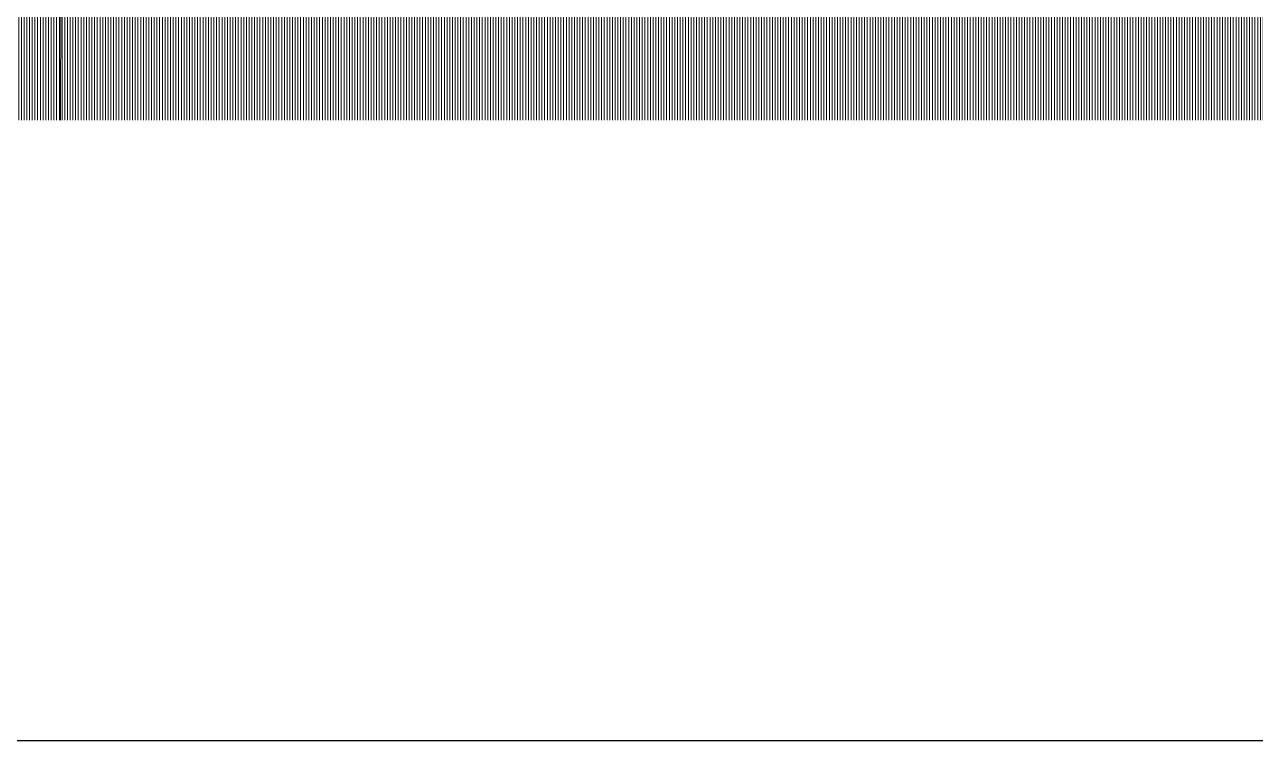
# Model space of a CAD drawing. Header units: metres. Extents: x -325 to 301, y -147 to 149.
# Drawn here: x 16.7 to 19.583, y 53.426 to 55.134 of the extents above; entities that cross this region are included whole.
import ezdxf

# ---------------------------------------------------------------- set-up
doc = ezdxf.new("R2010")
doc.units = ezdxf.units.M
doc.layers.add('-aux', color=50, linetype='Continuous', plot=False)
doc.layers.add('-AUX_RIM', color=2, linetype='Continuous', plot=False)
doc.layers.add('1-CM', color=7, linetype='Continuous', lineweight=0)
doc.layers.add('3-TR Seleccionat', color=44, linetype='Continuous', lineweight=0)

msp = doc.modelspace()

# ---------------------------------------------------------------- hatches: boundary and pattern name
at = {"layer": '3-TR Seleccionat'}
h = msp.add_hatch(dxfattribs=at)
h.set_pattern_fill('ANSI31', color=256, scale=0.002, angle=45, style=0)
h.set_pattern_definition([(90, (2.169965, -32.090075), (-0.00635, 0), [])])
h.paths.add_polyline_path([(23.2845, 54.91), (23.2845, 55.1833), (19.9627, 55.1833), (19.8665, 55.5365), (16.7845, 56.4941), (16.6979, 56.8122), (12.2821, 56.7719), (12.2845, 54.91)])

# ---------------------------------------------------------------- linework, layer by layer
at = {"layer": '-aux'}
msp.add_lwpolyline([(12.2345, 53.4569), (142.2345, 53.4569)], dxfattribs=at)
at = {"layer": '-AUX_RIM'}
for radius in [4.6517, 4.3795]:
    msp.add_circle((18.2704, 55.9958), radius, dxfattribs=at)
at = {"layer": '1-CM'}
msp.add_line((16.7845, 56.4941), (16.7844, 54.91), dxfattribs=at)

doc.saveas('drawing.dxf')
